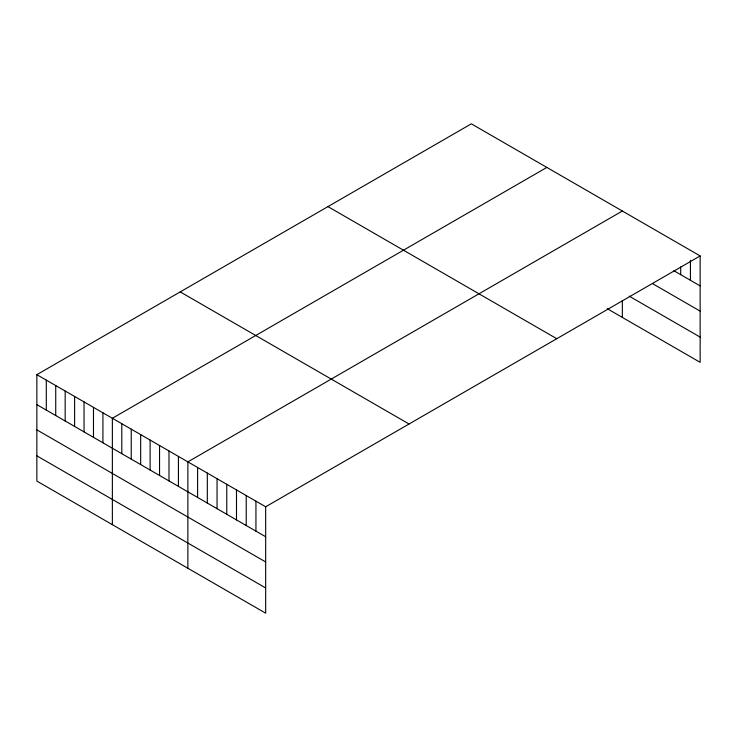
<?xml version="1.0" encoding="UTF-8"?>
<svg xmlns="http://www.w3.org/2000/svg" width="737" height="737" viewBox="0 0 737 737"><rect width="100%" height="100%" fill="white"/><g stroke="black" fill="none" stroke-linecap="round" stroke-linejoin="round"><path stroke-width="1.11" d="M36.85 374.672L265.67 506.78L265.67 613.175L36.85 481.068L36.85 374.672L471.33 123.825L700.15 255.932L700.15 362.328L607.251 308.692M546.845 167.428L112.365 418.266L112.365 524.661M622.35 211.022L187.871 461.869L187.871 568.255M265.67 506.78L700.15 255.932M673.894 270.737L700.15 285.901M652.503 283.607L700.15 311.125M629.158 296.117L700.15 337.104M327.956 206.609L556.776 338.716M180.224 291.898L409.044 424.005M36.85 404.641L265.67 536.748M36.85 429.855L265.67 561.962M36.85 455.844L265.67 587.951M690.422 260.308L690.422 280.281M680.702 266.905L680.702 274.671M622.35 300.595L622.35 317.407M255.942 501.169L255.942 531.128M246.222 495.55L246.222 525.518M236.494 489.939L236.494 519.898M226.766 484.32L226.766 514.288M217.047 478.709L217.047 508.668M207.318 473.09L207.318 503.058M197.599 467.479L197.599 497.438M178.428 456.415L178.428 486.374M168.994 450.961L168.994 480.929M159.551 445.517L159.551 475.476M150.118 440.063L150.118 470.031M140.675 434.618L140.675 464.577M131.241 429.164L131.241 459.133M121.798 423.72L121.798 453.679M102.922 412.821L102.922 442.78M93.479 407.368L93.479 437.336M84.046 401.923L84.046 431.882M74.603 396.469L74.603 426.437M65.169 391.025L65.169 420.984M55.726 385.571L55.726 415.539M46.293 380.126L46.293 410.085"/></g></svg>
